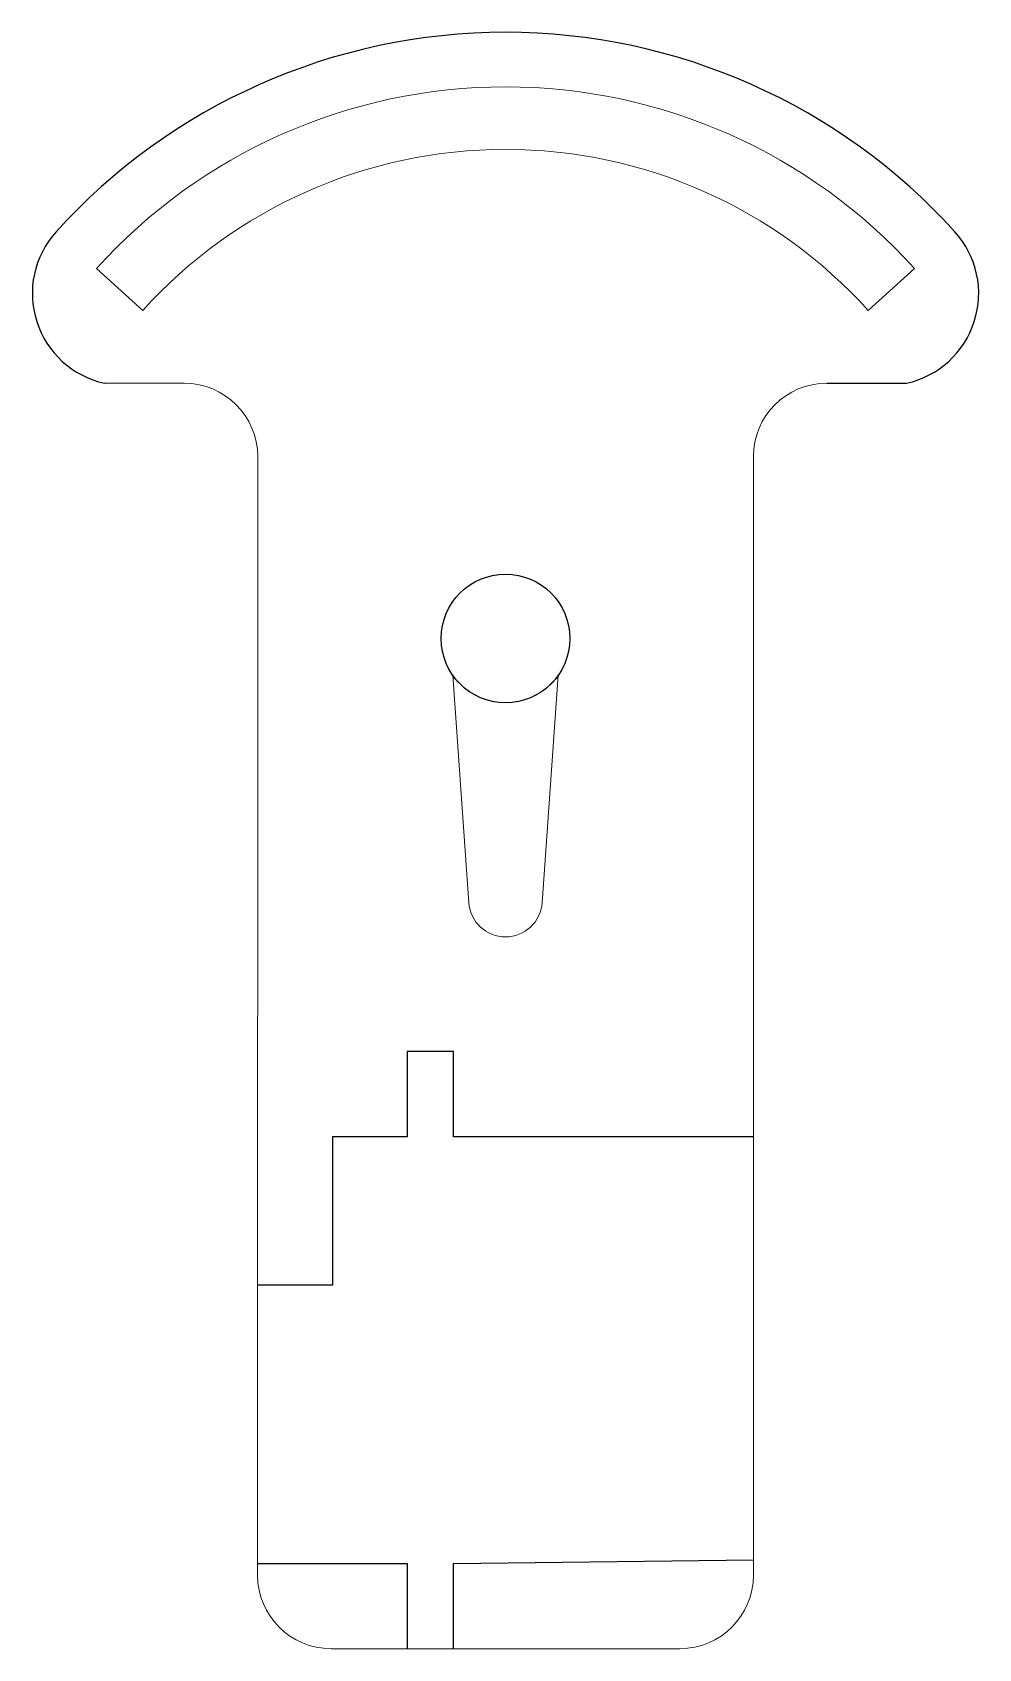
# Model space of a CAD drawing. Header units: millimetres. Extents: x 4.2 to 55.8, y -30.7 to 57.3.
import ezdxf

# ---------------------------------------------------------------- set-up
doc = ezdxf.new("R2010")
doc.units = ezdxf.units.MM
doc.layers.add('Corte exterior', color=1, linetype='Continuous', true_color=0xff0000)
doc.layers.add('grabado linea medio', color=3, linetype='Continuous', true_color=0x00ff00)
doc.layers.add('Grabado Superficie', color=30, linetype='Continuous', lineweight=25, true_color=0xff7f00)

msp = doc.modelspace()

# ---------------------------------------------------------------- linework, layer by layer
at = {"layer": 'Corte exterior', "linetype": 'Continuous', "lineweight": 15}
for p, q in [((10.253, 42.176), (7.731, 44.456)), ((52.277, 44.456), (49.756, 42.176)), ((12.511, 38.212), (8.161, 38.212)), ((16.504, -26.686), (16.511, 34.212)), ((16.504, -26.686), (16.511, 34.212)), ((43.504, 34.212), (43.504, -26.686)), ((39.504, -30.686), (20.504, -30.686))]:
    msp.add_line(p, q, dxfattribs=at)
at = {"layer": 'Corte exterior'}
msp.add_line((47.504, 38.212), (51.847, 38.212), dxfattribs=at)
msp.add_circle((30.004, 24.314), 3.5, dxfattribs=at)
for centre, radius, start, end in [((30.004, 24.314), 33, 42.12442, 137.87558), ((9.237, 43.095), 5, 137.87558, 257.57668), ((50.772, 43.095), 5, 282.42332, 42.12442)]:
    msp.add_arc(centre, radius, start, end, dxfattribs=at)
at = {"layer": 'Corte exterior', "linetype": 'Continuous', "lineweight": 15}
for centre, radius, start, end in [((30.004, 24.314), 30.03, 42.12442, 137.87558), ((30.004, 24.314), 26.63, 42.12442, 137.87558), ((12.511, 34.212), 4, 0, 90), ((47.504, 34.212), 4, 90, 180), ((20.504, -26.686), 4, 180, 270), ((39.504, -26.686), 4, 270, 0)]:
    msp.add_arc(centre, radius, start, end, dxfattribs=at)
at = {"layer": 'grabado linea medio'}
for p, q in [((27.164, 1.824), (24.644, 1.824)), ((24.644, 1.824), (24.644, -2.816)), ((27.164, -2.816), (27.164, 1.824)), ((24.644, -2.816), (20.584, -2.816)), ((20.584, -2.816), (20.584, -10.896)), ((43.504, -2.816), (27.164, -2.816)), ((20.584, -10.896), (16.504, -10.896)), ((16.504, -26.046), (24.644, -26.046)), ((24.644, -26.046), (24.644, -30.686)), ((27.164, -26.045), (43.504, -25.845)), ((27.164, -30.686), (27.164, -26.045))]:
    msp.add_line(p, q, dxfattribs=at)
at = {"layer": 'Grabado Superficie', "linetype": 'Continuous', "lineweight": 15}
msp.add_lwpolyline([(32.874, 22.31), (31.999, 9.923, -0.931903), (28.009, 9.923), (27.135, 22.31, 0.521302)], format="xyb", close=True, dxfattribs=at)

doc.saveas('drawing.dxf')
